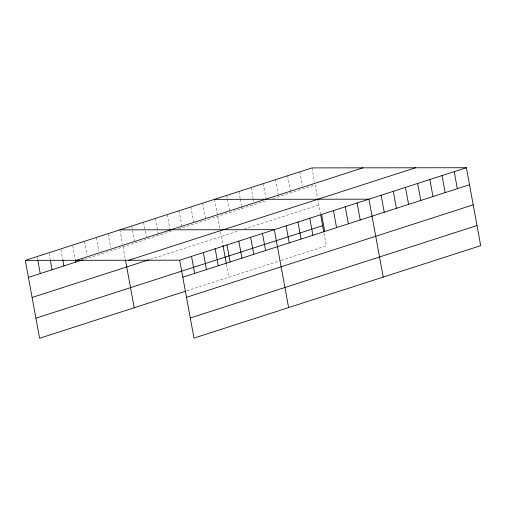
<?xml version="1.0" encoding="UTF-8"?>
<svg xmlns="http://www.w3.org/2000/svg" width="506" height="506" viewBox="0 0 506 506"><rect width="100%" height="100%" fill="white"/><g stroke="black" fill="none" stroke-linecap="round" stroke-linejoin="round"><path stroke-width="0.38" stroke-dasharray="2.53 1.9" d="M84.597 259.255L172.565 230.881M178.479 228.978L266.396 200.623M272.848 198.542L315.137 184.905L317.547 198.042M150.383 259.325L238.547 230.888M244.278 229.041L318.824 205M186.695 290.83L280.438 260.596M281.159 260.362L326.313 245.802L323.903 232.659M312.019 167.897L314.568 181.812M317.692 198.814L320.456 213.874M299.83 171.825L302.386 185.74M287.648 175.759L290.767 192.761M275.46 179.687L278.585 196.695M263.278 183.615L265.973 198.301M251.09 187.549L253.076 198.371M253.215 199.143L253.645 201.464M238.902 191.477L240.179 198.434M240.325 199.206L241.457 205.392M241.602 206.163L242.026 208.485M226.72 195.405L227.289 198.497M227.428 199.269L229.838 212.412M214.531 199.339L219.927 228.712M220.489 231.799L222.836 244.575M226.422 264.1L228.832 277.237M202.704 203.153L205.828 220.154M190.876 206.967L194 223.968M179.054 210.781L182.173 227.782M167.227 214.595L170.345 231.603M155.399 218.409L158.517 235.416M143.571 222.223L146.689 239.23M131.743 226.037L134.862 243.044M119.916 229.85L122.471 243.765M123.04 246.858L125.305 259.224M108.088 233.664L110.643 247.579M96.26 237.478L98.815 251.393M84.432 241.292L86.988 255.207M72.75 245.878L75.16 259.021M60.922 249.698L62.624 258.971M49.095 253.512L50.233 259.692M37.267 257.326L37.697 259.641"/><path stroke-width="0.76" d="M25.3 260.362L312.019 167.897L466.399 167.733L480.7 245.638L193.981 338.103L179.687 260.198L25.3 260.362L39.601 338.267L185.221 291.304M76.248 260.312L362.966 167.84M28.418 277.37L83.123 259.73M128.739 260.255L415.458 167.79M32.112 297.465L148.903 259.799M179.687 260.198L466.399 167.733M35.907 318.173L322.626 225.701M182.805 277.206L469.524 184.741M186.493 297.3L473.211 204.835M190.294 318.008L477.013 225.537M214.531 199.339L368.918 199.174L383.219 277.073M119.916 229.85L274.303 229.686L288.597 307.591M454.217 171.66L457.335 188.668M442.029 175.595L445.153 192.596M429.847 179.522L432.965 196.53M417.659 183.45L420.783 200.458M405.477 187.384L408.595 204.386M393.288 191.312L396.413 208.32M381.107 195.24L384.225 212.248M357.091 202.988L360.215 219.99M345.263 206.802L348.387 223.804M333.435 210.616L336.56 227.618M321.607 214.43L324.732 231.432M320.728 215.354L323.764 231.887M309.786 218.244L312.904 235.246M297.958 222.058L301.076 239.06M286.13 225.872L289.249 242.88M262.475 233.5L265.593 250.508M250.647 237.314L253.772 254.322M238.819 241.128L241.944 258.136M226.992 244.942L230.116 261.95M222.969 245.309L226.277 263.329M215.164 248.756L218.288 265.764M203.342 252.57L206.461 269.578M191.515 256.384L194.633 273.392M125.45 259.995L134.216 307.756M75.305 259.793L75.729 262.114M62.769 259.742L63.901 265.928M50.372 260.464L52.074 269.742M37.836 260.413L40.246 273.556"/></g></svg>
